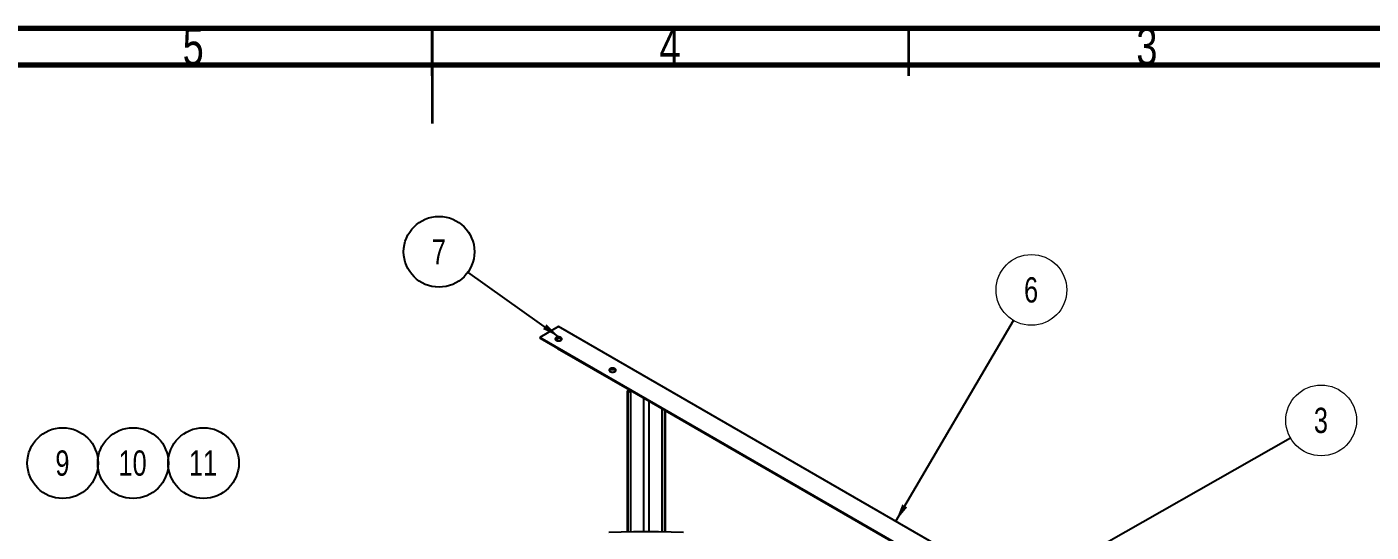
# Model space of a CAD drawing. Header units: millimetres. Extents: x 122 to 2816, y -707 to 556.
# Drawn here: x 1186.6 to 1327.5, y -469.6 to -416.6 of the extents above; entities that cross this region are included whole.
import ezdxf

# ---------------------------------------------------------------- set-up
doc = ezdxf.new("R2010")
doc.units = ezdxf.units.MM
doc.layers.add('FORMAT', color=7, linetype='Continuous')
doc.styles.add('SLDTEXTSTYLE7', font='TXT', dxfattribs={"width": 0.75})
doc.dimstyles.new('SLDDIMSTYLE0', dxfattribs={"dimtxt": 2.5, "dimasz": 1.852083, "dimexe": 0, "dimexo": 0.625, "dimgap": 0, "dimtad": 1, "dimdec": 0, "dimrnd": 1e-09, "dimtxsty": 'Standard', "dimsah": 1, "dimcen": 2.5, "dimazin": 3, "dimtfac": 1.852083, "dimtdec": 0, "dimtmove": 0, "dimatfit": 3, "dimfrac": 2})

# ---------------------------------------------------------------- blocks, each defined once
blk = doc.blocks.new('SW_NOTE_0_175')
at = {"color": 0, "linetype": 'Continuous', "lineweight": 0}
blk.add_circle((1.88, 3.2), 3.71, dxfattribs=at)
at = {"color": 0, "linetype": 'Continuous', "lineweight": 0, "insert": (1.85, 4.53), "char_height": 2.65, "attachment_point": 2, "style": 'SLDTEXTSTYLE7'}
blk.add_mtext('6', dxfattribs=at)
blk = doc.blocks.new('SW_NOTE_0_176')
at = {"color": 0, "linetype": 'Continuous', "lineweight": 0}
blk.add_circle((3.23, 1.83), 3.71, dxfattribs=at)
at = {"color": 0, "linetype": 'Continuous', "lineweight": 0, "insert": (3.2, 3.16), "char_height": 2.65, "attachment_point": 2, "style": 'SLDTEXTSTYLE7'}
blk.add_mtext('3', dxfattribs=at)
blk = doc.blocks.new('SW_NOTE_0_181')
at = {"layer": 'FORMAT', "color": 0}
blk.add_circle((-3.03, 2.15), 3.71, dxfattribs=at)
at = {"layer": 'FORMAT', "color": 0, "insert": (-3.05, 3.47), "char_height": 2.65, "attachment_point": 2, "style": 'SLDTEXTSTYLE7'}
blk.add_mtext('7', dxfattribs=at)
blk = doc.blocks.new('SW_NOTE_0_183')
at = {"layer": 'FORMAT', "color": 0}
blk.add_circle((0.98, 2.08), 3.71, dxfattribs=at)
at = {"layer": 'FORMAT', "color": 0, "insert": (0.95, 3.41), "char_height": 2.65, "attachment_point": 2, "style": 'SLDTEXTSTYLE7'}
blk.add_mtext('9', dxfattribs=at)
blk = doc.blocks.new('SW_NOTE_0_184')
at = {"layer": 'FORMAT', "color": 0}
blk.add_circle((1.95, 2.08), 3.71, dxfattribs=at)
at = {"layer": 'FORMAT', "color": 0, "insert": (1.9, 3.41), "char_height": 2.646, "attachment_point": 2, "style": 'SLDTEXTSTYLE7'}
blk.add_mtext('10', dxfattribs=at)
blk = doc.blocks.new('SW_NOTE_0_185')
at = {"layer": 'FORMAT', "color": 0}
blk.add_circle((1.95, 2.08), 3.71, dxfattribs=at)
at = {"layer": 'FORMAT', "color": 0, "insert": (1.9, 3.41), "char_height": 2.646, "attachment_point": 2, "style": 'SLDTEXTSTYLE7'}
blk.add_mtext('11', dxfattribs=at)

msp = doc.modelspace()

# ---------------------------------------------------------------- linework, layer by layer
at = {"color": 7, "linetype": 'Continuous', "lineweight": 70}
for p, q in [((1029.075429, -416.713408), (1429.075429, -416.713408)), ((1034.075429, -420.579883), (1423.477901, -420.579883))]:
    msp.add_line(p, q, dxfattribs=at)
at = {"color": 7, "linetype": 'Continuous', "lineweight": 35}
for p, q in [((1229.075429, -416.712408), (1229.075429, -426.714408)), ((1229.075429, -421.713408), (1229.075429, -416.713408)), ((1279.075429, -421.713408), (1279.075429, -416.713408))]:
    msp.add_line(p, q, dxfattribs=at)
at = {"color": 7, "linetype": 'Continuous', "lineweight": 25}
for p, q in [((1242.345532, -448.014767), (1240.365633, -449.157738)), ((1313.056211, -488.835173), (1242.345532, -448.014767)), ((1311.076312, -489.978144), (1240.365633, -449.157738)), ((1240.407063, -449.249307), (1311.117741, -490.069713)), ((1242.204111, -449.293212), (1242.204111, -449.512136)), ((1242.240225, -450.307569), (1242.245541, -450.310983)), ((1242.245541, -450.310983), (1249.771818, -454.65581)), ((1249.772117, -454.655638), (1249.547846, -454.785107)), ((1249.547846, -454.785107), (1249.604414, -454.817763)), ((1249.547846, -454.785107), (1249.547846, -469.55369)), ((1249.887257, -454.817763), (1249.970106, -454.769935)), ((1253.507644, -456.812112), (1253.507644, -469.55369)), ((1253.507644, -456.812457), (1301.496109, -484.515608))]:
    msp.add_line(p, q, dxfattribs=at)
at = {"color": 8, "linetype": 'Continuous', "lineweight": 25}
for p, q in [((1249.604414, -454.817763), (1249.604414, -469.552414)), ((1249.887257, -454.817763), (1249.887257, -469.546592)), ((1251.244902, -455.505859), (1251.244902, -469.531513)), ((1251.810587, -455.832422), (1251.810587, -469.531513)), ((1253.168233, -456.616174), (1253.168233, -469.546592)), ((1253.451075, -456.779455), (1253.451075, -469.552414))]:
    msp.add_line(p, q, dxfattribs=at)
at = {"color": 7, "linetype": 'Continuous', "lineweight": 25, "flags": 128}
for points in [[(1242.090974, -449.467974), (1242.147427, -449.494547), (1242.211991, -449.514016), (1242.282021, -449.525584), (1242.354652, -449.528777), (1242.42691, -449.523464), (1242.495836, -449.509864), (1242.558608, -449.488532), (1242.612657, -449.460342), (1242.65577, -449.426448), (1242.686182, -449.388238), (1242.702648, -449.347276), (1242.704493, -449.305239), (1242.691642, -449.263849), (1242.664622, -449.224798), (1242.624538, -449.189688), (1242.573032, -449.159954), (1242.512211, -449.136814), (1242.444567, -449.121215), (1242.372868, -449.113796), (1242.300051, -449.114862), (1242.229095, -449.124367), (1242.162906, -449.141924), (1242.104194, -449.166812), (1242.055362, -449.198014), (1242.01841, -449.234252), (1241.994851, -449.274042), (1241.985648, -449.315755), (1241.991179, -449.357684), (1242.011217, -449.398112), (1242.044943, -449.435384), (1242.090974, -449.467974)], [(1242.676582, -449.402674), (1242.664622, -449.388107), (1242.624538, -449.352996), (1242.573032, -449.323262), (1242.512211, -449.300122), (1242.444567, -449.284523), (1242.372868, -449.277105), (1242.300051, -449.27817), (1242.229095, -449.287675), (1242.162906, -449.305232), (1242.104194, -449.33012), (1242.055362, -449.361322), (1242.01841, -449.39756), (1242.014483, -449.402674)], [(1247.747828, -452.733606), (1247.804281, -452.760179), (1247.868845, -452.779648), (1247.938876, -452.791216), (1248.011506, -452.794409), (1248.083764, -452.789097), (1248.15269, -452.775496), (1248.215462, -452.754164), (1248.269512, -452.725974), (1248.312625, -452.692081), (1248.343036, -452.653871), (1248.359502, -452.612909), (1248.361347, -452.570872), (1248.348497, -452.529481), (1248.321476, -452.490431), (1248.281392, -452.45532), (1248.229886, -452.425586), (1248.169065, -452.402446), (1248.101421, -452.386847), (1248.029723, -452.379429), (1247.956905, -452.380494), (1247.885949, -452.39), (1247.81976, -452.407556), (1247.761048, -452.432445), (1247.712216, -452.463646), (1247.675264, -452.499884), (1247.651705, -452.539674), (1247.642502, -452.581388), (1247.648033, -452.623317), (1247.668072, -452.663745), (1247.701797, -452.701016), (1247.747828, -452.733606)], [(1248.333436, -452.668307), (1248.321476, -452.653739), (1248.281392, -452.618628), (1248.229886, -452.588894), (1248.169065, -452.565754), (1248.101421, -452.550156), (1248.029723, -452.542737), (1247.956905, -452.543802), (1247.885949, -452.553308), (1247.81976, -452.570864), (1247.761048, -452.595753), (1247.712216, -452.626955), (1247.675264, -452.663192), (1247.671338, -452.668307)], [(1255.4507, -469.620031), (1254.144543, -469.570609), (1252.836592, -469.540943), (1251.527745, -469.531051), (1250.218897, -469.540943), (1248.910947, -469.570609), (1247.60479, -469.620031)]]:
    msp.add_lwpolyline(points, dxfattribs=at)
at = {"color": 7, "linetype": 'Continuous', "lineweight": 25}
for centre, radius, start, end in [((1240.460771, -449.169851), 0.095905, 172.74417039, 235.94364922), ((1249.745836, -454.544821), 0.307404, 242.60967224, 297.39032776)]:
    msp.add_arc(centre, radius, start, end, dxfattribs=at)

# ---------------------------------------------------------------- block references
at = {"color": 7, "linetype": 'Continuous', "lineweight": 0}
for name, p in [('SW_NOTE_0_175', (1290.043524, -447.378352)), ('SW_NOTE_0_176', (1319.082588, -459.692298))]:
    msp.add_blockref(name, p, dxfattribs=at)
at = {"layer": 'FORMAT'}
for name, p in [('SW_NOTE_0_181', (1232.84026, -442.329209)), ('SW_NOTE_0_183', (1189.369127, -464.420363)), ('SW_NOTE_0_184', (1195.776626, -464.420363)), ('SW_NOTE_0_185', (1203.161614, -464.420363))]:
    msp.add_blockref(name, p, dxfattribs=at)

# ---------------------------------------------------------------- texts
at = {"color": 7, "linetype": 'Continuous', "lineweight": 0, "char_height": 3.96875, "attachment_point": 2, "style": 'SLDTEXTSTYLE7'}
for s, insert in [('5', (1204.035466, -416.653254)), ('4', (1254.035466, -416.653254)), ('3', (1304.035466, -416.653254))]:
    msp.add_mtext(s, dxfattribs=dict(at, insert=insert))

# ---------------------------------------------------------------- leaders
at = {"color": 7, "linetype": 'Continuous', "lineweight": 0}
for points in [[(1277.700871, -468.42497), (1290.043524, -447.378352)], [(1284.818332, -479.17719), (1319.082588, -459.692298)]]:
    msp.add_leader(points, dimstyle='SLDDIMSTYLE0', dxfattribs=at)
at = {"layer": 'FORMAT'}
msp.add_leader([(1242.409296, -449.116482), (1232.84026, -442.329209)], dimstyle='SLDDIMSTYLE0', dxfattribs=at)

doc.saveas('drawing.dxf')
